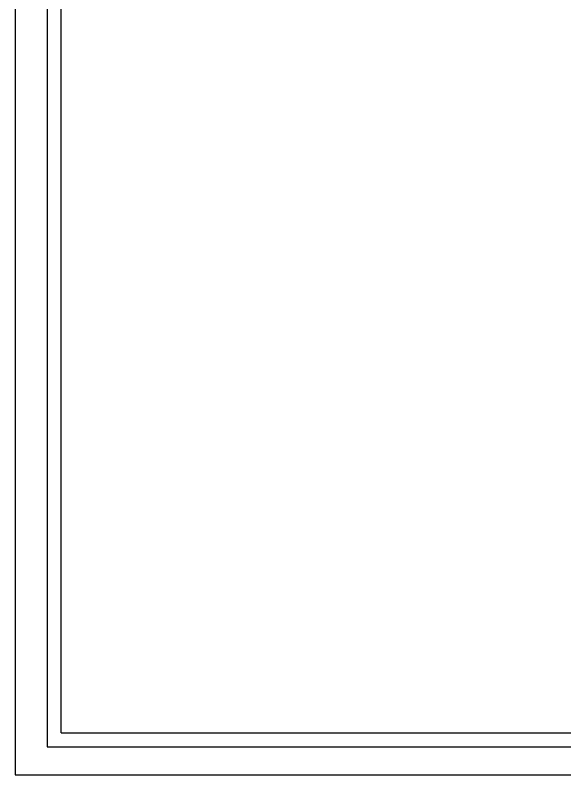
# Model space of a CAD drawing. Extents: x 422240 to 534325, y -8262 to 172635.
# Drawn here: x 445975 to 450034, y 97692 to 103307 of the extents above; entities that cross this region are included whole.
import ezdxf

# ---------------------------------------------------------------- set-up
doc = ezdxf.new("R2010")
doc.units = 0
doc.header["$LTSCALE"] = 1000
doc.header["$MEASUREMENT"] = 0

# ---------------------------------------------------------------- blocks, each defined once
blk = doc.blocks.new('封面')
at = {"color": 251}
for p, q in [((65764.7, 2265.3), (65764.7, -7996.3)), ((65764.7, -7996.3), (80419.2, -7996.3))]:
    blk.add_line(p, q, dxfattribs=at)
for q in [(65868.1, 2162), (80315.9, -7892.9)]:
    blk.add_line((65868.1, -7892.9), q)
blk.add_lwpolyline([(65528.4, -8203), (80625.9, -8203), (80625.9, 2472), (65528.4, 2472)], close=True)

msp = doc.modelspace()

# ---------------------------------------------------------------- block references
msp.add_blockref('封面', (380446.1, 105895.1))

doc.saveas('drawing.dxf')
